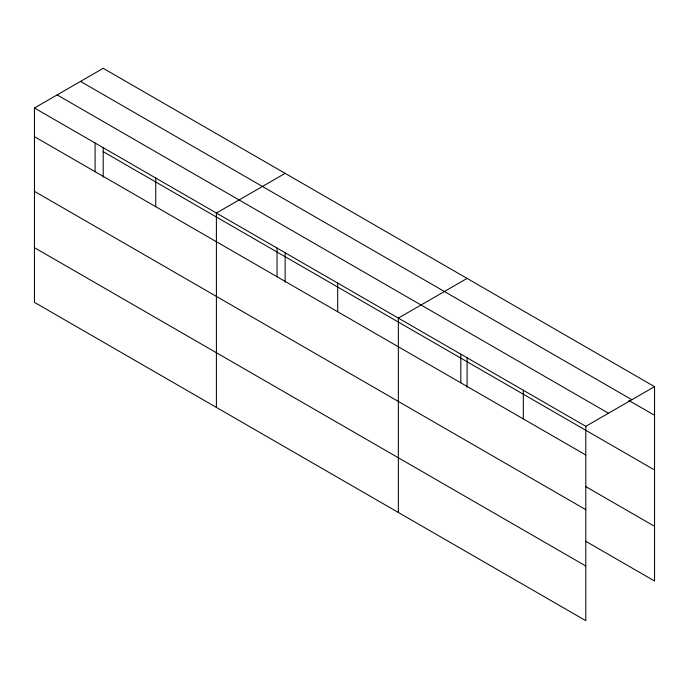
<?xml version="1.0" encoding="UTF-8"?>
<svg xmlns="http://www.w3.org/2000/svg" width="689" height="689" viewBox="0 0 689 689"><rect width="100%" height="100%" fill="white"/><g stroke="black" fill="none" stroke-linecap="round" stroke-linejoin="round"><path stroke-width="1.03" d="M103.195 177.168L103.195 147.368M285.143 252.415L285.143 282.214M585.805 509.671L585.805 426.327L34.45 108.001L34.45 302.359L585.805 620.686L585.805 509.671L34.45 191.344M585.633 541.209L654.55 580.999L654.55 386.641L103.195 68.314L34.45 108.001M285.143 173.361L216.398 213.047L216.398 407.406M467.09 278.408L398.345 318.094L398.345 512.452M585.805 426.327L654.55 386.641M80.51 81.414L631.865 399.732M628.816 400.447L654.55 415.303M57.135 94.91L608.49 413.228M103.195 151.658L654.55 469.984M34.45 136.672L585.805 454.99M585.633 486.529L654.55 526.318M34.45 247.678L585.805 566.005M523.321 390.25L523.321 418.912M467.09 357.462L467.09 387.261M460.829 354.172L460.829 382.834M337.696 283.084L337.696 311.747M277.047 248.066L277.047 276.728M155.748 178.038L155.748 206.7M95.099 143.019L95.099 171.682"/></g></svg>
